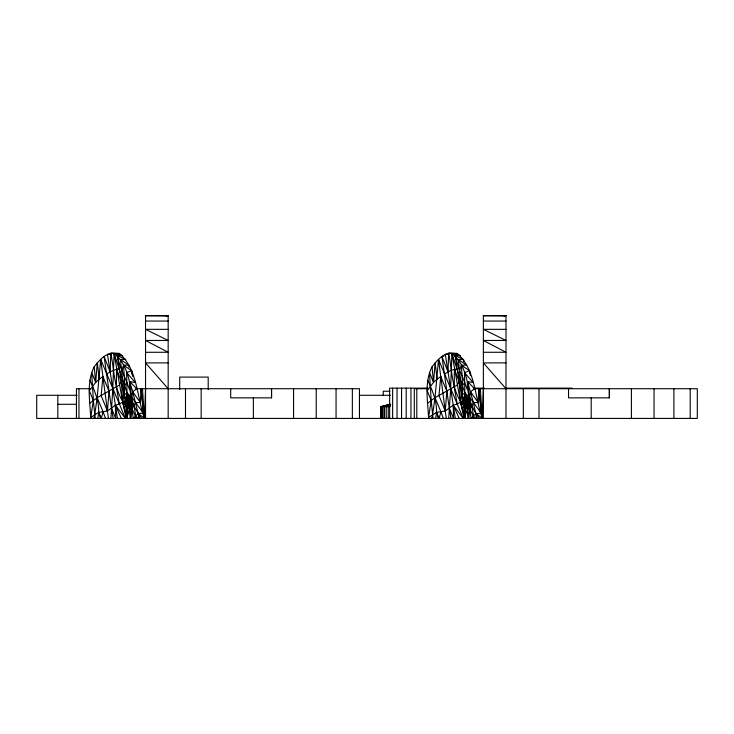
<?xml version="1.0" encoding="UTF-8"?>
<svg xmlns="http://www.w3.org/2000/svg" width="734" height="734" viewBox="0 0 734 734"><rect width="100%" height="100%" fill="white"/><g stroke="black" fill="none" stroke-linecap="round" stroke-linejoin="round"><path stroke-width="1.1" d="M271.534 397.856L271.534 388.717L271.534 397.856L230.696 397.856L230.696 388.717M392.626 418.426L392.626 388.139M406.196 418.426L406.196 388.139M410.939 418.426L410.939 388.139M609.367 397.856L609.367 388.717L609.367 397.856L568.529 397.856L568.529 388.717M132.037 402.654L138.231 413.398L144.424 418.426C136.964 397.002 137.515 369.45 119.559 353.504L114.082 353.504L122.624 401.691L127.276 418.426C126.945 412.205 132.23 407.563 131.936 401.608C130.67 384.983 128.211 364.422 114.082 353.504C105.448 352.366 99.127 360.825 94.209 366.752C86.355 382.405 89.915 400.727 90.713 417.49L90.823 418.426M469.87 402.654L476.072 413.398L482.266 418.426C474.806 397.002 475.357 369.45 457.392 353.504L451.924 353.504L460.466 401.691L465.108 418.426C464.787 412.205 470.072 407.563 469.769 401.608C468.512 384.983 466.053 364.422 451.924 353.504C443.281 352.366 436.959 360.825 432.051 366.752C424.197 382.405 427.748 400.727 428.555 417.49L428.665 418.426M117.468 418.426L110.155 371.854L110.806 353.219L119.559 353.504L110.806 353.219C114.513 370.881 113.642 391.112 125.881 405.627L127.276 418.426L127.422 407.599C121.385 404.15 128.202 391.772 131.716 400.599M455.309 418.426L447.997 371.854L448.639 353.219L457.392 353.504L448.639 353.219C452.355 370.881 451.483 391.112 463.714 405.627L465.108 418.426L465.264 407.599C459.227 404.15 466.035 391.772 469.558 400.599M95.172 418.426L93.356 400.379L89.282 390.727L95.677 382.396L91.649 372.386L93.356 400.379L90.713 417.49L98.723 412.288L107.421 411.022L115.376 405.186L119.394 404.049L125.294 400.599L121.44 382.157L117.293 355.605L122.67 355.605L114.082 353.504L112.807 388.928L110.898 418.426M433.014 418.426L431.197 400.379L427.124 390.727L433.519 382.396L429.482 372.386L431.197 400.379L428.555 417.49L436.565 412.288L445.254 411.022L453.217 405.186L457.227 404.049L463.126 400.599L459.282 382.157L455.135 355.605L460.512 355.605L451.924 353.504L450.639 388.928L448.731 418.426M114.082 353.504L127 392.947L131.753 397.158L135.542 402.544L140.359 402.544L140.992 388.717L144.424 418.426L145.543 388.717M451.924 353.504L464.842 392.947L469.595 397.158L473.384 402.544L478.192 402.544L478.825 388.717L482.266 418.426L483.376 388.717M135.717 418.426C135.561 405.774 128.404 394.14 129.698 381.552L135.295 382.542L126.633 372.505L131.725 370.798L132.661 376.395M473.558 418.426C473.393 405.774 466.246 394.14 467.53 381.552L473.136 382.542L464.475 372.505L469.558 370.798L470.31 375.276M128.872 367.257L128.734 365.147L123.56 365.147C124.083 377.276 126.101 389.827 122.624 401.691L126.312 418.426M470.237 399.672L463.374 399.672L462.044 395.048L458.291 359.495L466.576 365.147L461.402 365.147C461.925 377.276 463.943 389.827 460.466 401.691L464.154 418.426M135.368 418.426L135.506 416.325L131.964 408.737L130.588 407.104L128.707 408.012L127.422 407.599L130.808 407.599M473.21 418.426L473.347 416.325L469.806 408.737L468.43 407.104L466.549 408.012L465.264 407.599L468.65 407.599M94.163 418.426L97.182 397.69L100.705 359.467L125.404 418.426L115.376 405.186L115.715 418.426L111.449 408.168L104.1 356.577L110.155 371.854L106.577 374.01M131.964 406.443L126.321 406.443L127.276 418.426L128.065 407.911L130.349 407.911M432.005 418.426L435.014 397.69L438.547 359.467L463.246 418.426L453.217 405.186L453.548 418.426L449.291 408.168L441.932 356.577L443.942 356.082M469.797 406.443L464.163 406.443L465.108 418.426L465.906 407.911L468.182 407.911M95.677 382.396L97.319 362.651L99.228 379.212L95.677 382.396L94.209 366.752M433.519 382.396L435.161 362.651L437.06 379.212L433.519 382.396L432.051 366.752M100.705 359.467L102.907 376.514L101.136 395.626L107.421 411.022L108.439 418.426M438.547 359.467L440.739 376.514L438.978 395.626L445.254 411.022L446.281 418.426M125.881 405.627L131.57 405.627L131.964 408.737L130.964 418.426L129.349 407.911M77.088 395.287L36.7 395.287L36.7 418.426L697.3 418.426L697.3 388.717L474.623 388.717L467.53 381.552L473.384 402.544L471.687 406.241L469.347 405.627L469.806 408.737L468.797 418.426L467.182 407.911M126.633 372.505L127 392.947L126.441 398.195L130.936 398.195M464.475 372.505L464.842 392.947L464.273 398.195L468.778 398.195M131.377 399.672L132.68 391.745L129.698 381.552L136.781 388.717L132.68 391.745L139.423 418.426M469.219 399.672L470.522 391.745L474.623 388.717M97.75 418.426C100.916 405.049 95.227 392.167 89.915 380.175M435.592 418.426C438.748 405.049 433.069 392.167 427.757 380.175M130.056 418.426L130.019 407.599M467.897 418.426L467.852 407.599M129.377 389.369C125.652 377.946 119.642 367.495 117.293 355.605L125.725 359.495L120.449 359.495L122.587 379.46L119.339 385.139L97.182 397.69L103.081 411.765L101.32 418.426L98.723 412.288L100.521 418.426M460.429 379.46L457.181 385.139L435.014 397.69L440.914 411.765L439.161 418.426L436.565 412.288L438.363 418.426M121.706 370.734L123.56 365.147L131.725 370.798L131.771 373.964M467.219 389.369L462.099 375.698L459.548 370.734L461.402 365.147L469.558 370.798L469.595 372.909M130.9 398.856L131.753 397.158L129.698 397.7L127 392.947L124.211 395.048L125.532 399.672L131.258 399.672M468.732 398.856L469.595 397.158L467.53 397.7L464.842 392.947L462.044 395.048L463.769 398.856L469.448 398.856M124.597 385.809L126.835 382.386M462.438 385.809L464.677 382.386M131.964 408.737L135.542 402.544L143.479 413.398L138.231 413.398L133.23 418.426L131.964 408.737L129.707 408.856L128.065 407.911M478.825 388.717L481.321 413.398L476.072 413.398L471.063 418.426L469.806 408.737L471.687 406.241L469.769 401.608L469.595 397.158M89.603 403.379L97.182 397.69M427.436 403.379L435.014 397.69M99.228 379.212L102.907 376.514L109.045 391.268L107.421 411.022L102.907 376.514M437.06 379.212L440.739 376.514L446.878 391.268L445.254 411.022L440.739 376.514M444.419 374.01L451.364 370.184L457.071 368.963M390.314 406.067L388.258 406.618L388.258 418.426M390.424 405.526L386.24 406.618L386.24 418.426M389.827 405.251L384.515 406.618L384.515 418.426M389.598 404.7L381.992 406.618L381.992 418.426M388.855 404.7L381.203 406.618L381.203 418.426M390.46 404.205L380.726 406.618L380.57 418.426M166.012 315.95L168.169 315.574L168.169 418.426M503.854 315.95L506.001 315.574L506.001 418.426M110.806 353.935L107.467 354.366L110.155 371.854L116.578 369.174L119.229 368.963M448.648 353.935L445.309 354.366L447.997 371.854L441.932 356.577M465.906 407.911L467.54 408.856L469.806 408.737M168.169 362.88L145.543 362.908L168.169 388.717M506.001 362.88L483.376 362.908L506.001 388.717M145.543 418.426L145.543 315.574L168.169 315.574M483.376 418.426L483.376 315.574L506.001 315.574M145.543 352.283L168.169 352.274L145.543 340.466L168.169 340.475L145.543 329.337L168.169 329.355M483.376 352.283L506.001 352.274L483.376 340.466L506.001 340.475L483.376 329.337L506.001 329.355M458.291 359.495L463.567 359.495L463.805 361.743M427.674 388.139L389.635 388.139L389.662 418.426M473.751 388.139L484.486 388.139M505.671 388.139L572.015 388.139M90.163 388.717L76.446 388.717L76.446 418.426M135.827 388.717L359.458 388.717L359.458 418.426M427.821 388.717L414.288 388.717L414.288 418.426M389.846 391.222L383.231 391.222L383.231 395.663M359.467 395.287L390.387 395.287M129.9 397.397L127.652 397.397L127 392.947L129 397.397M467.732 397.397L465.484 397.397L464.842 392.947L466.842 397.397M127.019 397.7L131.56 397.7M464.851 397.7L468.264 397.7M130.478 398.856L125.936 398.856L124.211 395.048L122.587 379.46M125.294 400.599L132.047 400.599M463.126 400.599L469.879 400.599M131.514 405.627L133.854 406.241L131.936 401.608L122.624 401.691L121.44 382.157L116.578 369.174L116.348 387.139L119.394 404.049M469.778 401.608L460.466 401.691L459.282 382.157L454.419 369.174L454.19 387.139L457.227 404.049M131.946 402.654L125.175 402.654L122.624 401.691L126.817 418.426M469.788 402.654L463.016 402.654L460.466 401.691L464.659 418.426M57.821 404.287L76.134 404.287M132.404 404.7L125.542 404.7L122.624 401.691L125.294 403.7L132.047 403.7L133.854 406.241L131.799 404.7M388.414 404.7L390.626 404.7L383.102 406.618L383.102 418.426M470.246 404.7L463.374 404.7L460.466 401.691L463.126 403.7L469.888 403.7L471.687 406.241L469.641 404.7M463.714 405.627L469.402 405.627M389.809 406.618L380.726 406.618L380.726 418.426M131.395 407.104L126.835 407.104L127.276 418.426M468.099 407.104L464.668 407.104L465.108 418.426M483.376 315.684L506.001 315.703L483.376 315.574M145.543 315.684L168.169 315.703L145.543 315.574M483.376 321.042L506.001 321.061M145.543 321.042L168.169 321.061M431.445 418.05L433.372 418.426M93.603 418.05L95.53 418.426M463.567 359.495L455.135 355.605L459.548 370.734M473.347 416.325L476.669 418.426L473.384 402.544L481.321 413.398M135.506 416.325L138.827 418.426L138.231 413.398L141.653 418.426M120.449 359.495L128.734 365.147M466.549 408.012L467.54 408.856M128.707 408.012L129.707 408.856M470.522 391.745L478.192 402.544M132.68 391.745L140.359 402.544M479.495 418.426L476.072 413.398L477.256 418.426M453.217 405.186L459.236 418.426M115.376 405.186L121.394 418.426M440.914 411.765L443.354 418.426M103.081 411.765L105.513 418.426M464.842 392.947L466.173 397.287M127 392.947L128.331 397.287M449.291 408.168L451.006 418.426M111.449 408.168L113.164 418.426M140.992 388.717L143.479 413.398M480.348 388.717L482.266 418.426M142.506 388.717L144.424 418.426M131.753 397.158L131.936 401.608M690.199 388.717L690.199 418.426M673.904 388.717L673.904 418.426M654.049 388.717L654.049 418.426M631.405 388.717L631.405 418.426M591.191 397.856L591.191 418.426M539.013 388.717L539.013 418.426M523.333 388.717L523.333 418.426M416.802 388.717L416.802 418.426M401.562 388.139L401.562 418.426M397.039 388.139L397.039 418.426M352.357 388.717L352.357 418.426M336.062 388.717L336.062 418.426M316.216 388.717L316.216 418.426M293.563 388.717L293.563 418.426M253.349 397.856L253.349 418.426M208.199 389.607L208.199 377.102L179.711 377.102L179.711 389.607M201.171 388.717L201.171 418.426M185.491 388.717L185.491 418.426M78.96 388.717L78.96 418.426M57.821 395.287L57.821 418.426"/></g></svg>
